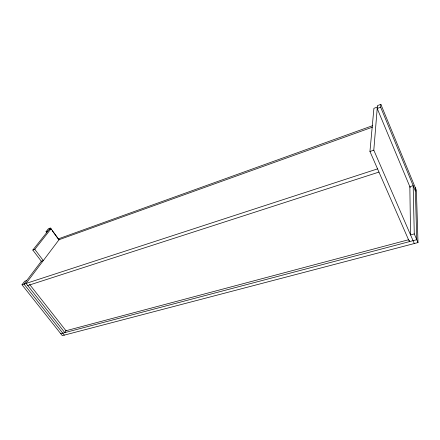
<?xml version="1.0" encoding="UTF-8"?>
<svg xmlns="http://www.w3.org/2000/svg" width="440" height="440" viewBox="0 0 440 440"><rect width="100%" height="100%" fill="white"/><g stroke="black" fill="none" stroke-linecap="round" stroke-linejoin="round"><path stroke-width="0.66" d="M415.393 191.031L380.65 107.206L380.853 104.352L377.438 105.633L373.797 150.161L414.299 243.535M409.354 240.29L409.37 241.648L369.947 151.476L373.912 108.323L377.322 107.052M66.248 330.291L64.806 332.629L26.065 283.432L59.026 239.718L372.35 127.193M41.322 261.256L32.819 250.063L34.799 249.354L43.302 260.579L41.322 261.256L24.03 284.097L64.323 335.115M380.853 104.352L416.4 190.328L418 242.566L62.304 335.649L22 284.757L24.706 281.199L26.725 280.533M34.799 249.354L51.046 228.795L59.158 239.894M32.819 250.063L50.287 228.041L51.497 229.702M46.838 232.815L46.024 231.704L48.367 228.762L50.287 228.041M49.121 229.515L51.046 228.795M46.024 231.704L47.944 230.989M380.65 107.206L377.207 108.488L410.234 187.6M58.234 238.915L372.427 125.736M369.947 151.476L373.797 150.161M22 284.757L377.553 168.878M27.753 285.571L378.956 172.084M414.277 233.915L410.559 234.911L409.844 186.67L413.166 185.658L414.277 233.915L418 242.566M408.678 239.718L65.967 330.748L29.513 284.317M60.759 333.696L416.763 239.696L415.3 187.671M52.305 230.808L58.361 239.096"/></g></svg>
